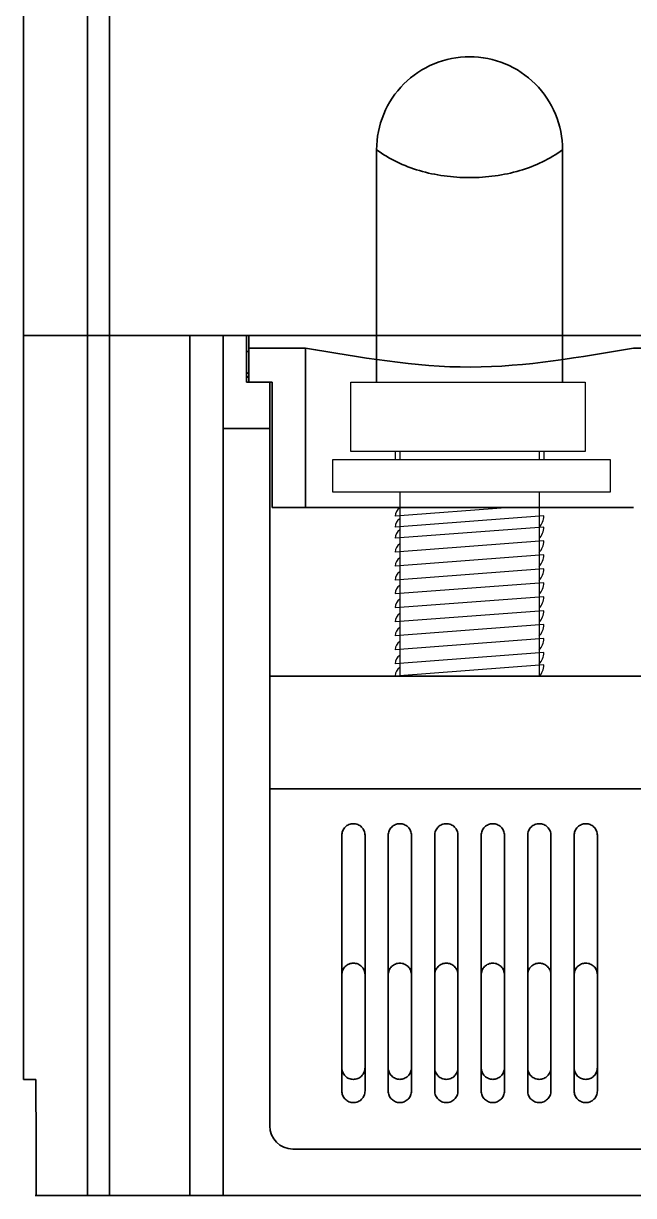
# Model space of a CAD drawing. Header units: millimetres. Extents: x 25 to 865, y 25 to 606.
# Drawn here: x 712.8 to 739, y 56.2 to 106.6 of the extents above; entities that cross this region are included whole.
import ezdxf

# ---------------------------------------------------------------- set-up
doc = ezdxf.new("R2010")
doc.units = ezdxf.units.MM
for name, color, linetype in [('3', 3, 'Continuous'), ('4', 133, 'Continuous'), ('55', 5, 'Continuous')]:
    doc.layers.add(name, color=color, linetype=linetype)

msp = doc.modelspace()

# ---------------------------------------------------------------- linework, layer by layer
at = {"color": 0, "linetype": 'ByBlock', "lineweight": 35}
for p, q in [((712.756, 93.204), (712.756, 145.904)), ((715.517, 56.204), (715.517, 145.904)), ((716.461, 56.204), (716.461, 145.904)), ((727.956, 91.204), (727.956, 101.204)), ((735.956, 91.204), (735.956, 101.204)), ((792.756, 93.204), (712.756, 93.204)), ((780.256, 93.204), (725.256, 93.204))]:
    msp.add_line(p, q, dxfattribs=at)
for points, knots in [([(727.956, 101.204), (727.956, 101.724), (728.164, 102.776), (729.054, 104.106), (730.384, 104.996), (731.435, 105.204), (731.956, 105.204)], [0, 0, 0, 0, 1.560723, 3.121445, 4.682168, 6.24289, 6.24289, 6.24289, 6.24289]), ([(731.956, 105.204), (732.476, 105.204), (733.528, 104.996), (734.857, 104.106), (735.747, 102.776), (735.956, 101.724), (735.956, 101.204)], [0, 0, 0, 0, 1.560723, 3.121445, 4.682168, 6.24289, 6.24289, 6.24289, 6.24289]), ([(727.956, 101.204), (728.225, 101.002), (728.818, 100.646), (729.802, 100.273), (730.859, 100.052), (731.956, 99.978), (733.052, 100.052), (734.11, 100.273), (735.093, 100.646), (735.686, 101.002), (735.956, 101.204)], [0, 0, 0, 0, 1.012314, 2.059029, 3.140808, 4.242998, 5.345189, 6.426967, 7.473683, 8.485997, 8.485997, 8.485997, 8.485997])]:
    msp.add_open_spline(points, degree=3, knots=knots, dxfattribs=at)
at = {"layer": '3', "color": 0, "linetype": 'ByBlock', "lineweight": 35}
for p, q in [((722.456, 93.204), (722.456, 92.668)), ((722.456, 93.204), (783.056, 93.204)), ((724.898, 92.668), (722.456, 92.668)), ((722.456, 92.668), (722.456, 91.204)), ((724.898, 85.805), (724.898, 92.668)), ((745.698, 92.668), (739.013, 92.668)), ((723.356, 91.204), (723.456, 91.204)), ((723.456, 91.204), (723.456, 85.805)), ((723.456, 85.805), (724.898, 85.805))]:
    msp.add_line(p, q, dxfattribs=at)
at = {"layer": '3'}
for p, q in [((726.85, 91.204), (736.931, 91.204)), ((726.85, 88.218), (726.85, 91.204)), ((736.931, 91.204), (736.931, 88.218)), ((736.931, 88.218), (726.85, 88.218)), ((728.756, 88.218), (728.756, 87.877)), ((728.956, 88.218), (728.956, 87.877)), ((734.956, 88.218), (734.956, 87.877)), ((735.156, 88.218), (735.156, 87.877)), ((728.956, 86.463), (728.956, 78.554)), ((734.956, 86.463), (734.956, 78.554)), ((733.699, 85.805), (728.756, 85.434)), ((735.156, 85.449), (728.756, 84.969)), ((735.156, 84.969), (728.756, 84.489)), ((735.156, 84.369), (728.756, 83.889)), ((735.156, 83.769), (728.756, 83.289)), ((735.156, 83.169), (728.756, 82.689)), ((735.156, 82.569), (728.756, 82.089)), ((735.156, 81.969), (728.756, 81.489)), ((735.156, 81.369), (728.756, 80.889)), ((735.156, 80.769), (728.756, 80.289)), ((735.156, 80.169), (728.756, 79.689)), ((735.156, 79.569), (728.756, 79.089)), ((735.156, 79.034), (728.756, 78.554))]:
    msp.add_line(p, q, dxfattribs=at)
msp.add_lwpolyline([(726.071, 87.877), (738, 87.877), (738, 86.463), (726.071, 86.463)], close=True, dxfattribs=at)
for centre, radius, start, end in [((729.17, 85.434), 0.414, 121.1623, 180), ((729.17, 84.969), 0.414, 121.1623, 180), ((734.462, 85.449), 0.693, 314.352, 0), ((729.17, 84.489), 0.414, 121.1623, 180), ((734.462, 84.969), 0.693, 314.352, 0), ((729.17, 83.889), 0.414, 121.1623, 180), ((734.462, 84.369), 0.693, 314.352, 0), ((734.462, 83.769), 0.693, 314.352, 0), ((729.17, 83.289), 0.414, 121.1623, 180), ((729.17, 82.689), 0.414, 121.1623, 180), ((734.462, 83.169), 0.693, 314.352, 0), ((729.17, 82.104), 0.414, 121.1623, 180), ((734.462, 82.569), 0.693, 314.352, 0), ((729.17, 81.504), 0.414, 121.1623, 180), ((734.462, 81.969), 0.693, 314.352, 0), ((729.17, 80.889), 0.414, 121.1623, 180), ((734.462, 81.369), 0.693, 314.352, 0), ((734.462, 80.769), 0.693, 314.352, 0), ((729.17, 80.289), 0.414, 121.1623, 180), ((729.17, 79.689), 0.414, 121.1623, 180), ((734.462, 80.169), 0.693, 314.352, 0), ((729.17, 79.089), 0.414, 121.1623, 180), ((734.462, 79.569), 0.693, 314.352, 0), ((729.17, 78.569), 0.414, 121.1623, 180), ((734.462, 79.034), 0.693, 314.352, 0)]:
    msp.add_arc(centre, radius, start, end, dxfattribs=at)
at = {"layer": '3', "color": 0, "linetype": 'ByBlock', "lineweight": 35}
msp.add_open_spline([(739.013, 92.668), (736.724, 92.286), (734.402, 91.855), (729.601, 91.845), (727.201, 92.284), (724.898, 92.668)], degree=3, knots=[0, 0, 0, 0, 0.5, 0.5, 1, 1, 1, 1], dxfattribs=at)
msp.add_rational_spline([(724.898, 85.805), (729.54, 85.805), (734.371, 85.805), (739.013, 85.805)], [0.989961183242, 0.963981359512, 0.963981359512, 0.989961183242], degree=3, dxfattribs=at)
at = {"layer": '4', "color": 0, "linetype": 'ByBlock', "lineweight": 35}
for p, q in [((712.756, 93.204), (712.756, 61.204)), ((712.756, 93.204), (719.92, 93.204)), ((719.92, 56.204), (719.92, 93.204)), ((719.92, 93.204), (721.356, 93.204)), ((721.356, 93.204), (721.356, 89.204)), ((721.356, 93.204), (722.356, 93.204)), ((722.356, 93.204), (722.356, 91.204)), ((722.356, 93.204), (722.456, 93.204)), ((723.356, 91.204), (722.356, 91.204)), ((723.356, 89.204), (723.356, 91.204)), ((721.356, 89.204), (721.356, 56.204)), ((721.356, 89.204), (723.356, 89.204)), ((723.356, 89.204), (723.356, 59.204)), ((726.456, 60.704), (726.456, 71.704)), ((727.456, 71.704), (727.456, 60.704)), ((728.456, 60.704), (728.456, 71.704)), ((729.456, 71.704), (729.456, 60.704)), ((730.456, 60.704), (730.456, 71.704)), ((731.456, 71.704), (731.456, 60.704)), ((732.456, 60.704), (732.456, 71.704)), ((733.456, 71.704), (733.456, 60.704)), ((734.456, 60.704), (734.456, 71.704)), ((735.456, 71.704), (735.456, 60.704)), ((736.456, 60.704), (736.456, 71.704)), ((737.456, 71.704), (737.456, 60.704)), ((713.293, 61.204), (712.756, 61.204)), ((724.356, 58.204), (739.556, 58.204)), ((719.92, 56.204), (713.306, 56.204)), ((721.356, 56.204), (719.92, 56.204)), ((784.156, 56.204), (721.356, 56.204))]:
    msp.add_line(p, q, dxfattribs=at)
at = {"layer": '4', "color": 0, "linetype": 'ByBlock', "lineweight": 35, "extrusion": (0, 0, -1)}
msp.add_arc((-724.356, 59.204), 1, 270, 0, dxfattribs=at)
at = {"layer": '4', "color": 0, "linetype": 'ByBlock', "lineweight": 35}
for points in [[(723.356, 78.554), (728.971, 78.554), (734.94, 78.554), (740.556, 78.554)], [(740.556, 73.704), (734.94, 73.704), (728.971, 73.704), (723.356, 73.704)]]:
    msp.add_rational_spline(points, [1, 0.960635087259, 0.960635087259, 1], degree=3, dxfattribs=at)
for points, knots in [([(727.456, 71.704), (727.456, 71.738), (727.452, 71.771), (727.439, 71.835), (727.429, 71.867), (727.404, 71.928), (727.388, 71.957), (727.351, 72.012), (727.33, 72.037), (727.26, 72.106), (727.204, 72.143), (727.114, 72.179), (727.083, 72.189), (727.019, 72.201), (726.987, 72.204), (726.923, 72.204), (726.89, 72.201), (726.827, 72.188), (726.796, 72.179), (726.736, 72.155), (726.707, 72.139), (726.653, 72.103), (726.628, 72.083), (726.581, 72.037), (726.56, 72.012), (726.523, 71.957), (726.507, 71.928), (726.482, 71.867), (726.472, 71.836), (726.459, 71.771), (726.456, 71.738), (726.456, 71.704)], [0, 0, 0, 0, 0.0625, 0.0625, 0.125, 0.125, 0.1875, 0.1875, 0.25, 0.25, 0.375, 0.375, 0.4375, 0.4375, 0.5, 0.5, 0.5625, 0.5625, 0.625, 0.625, 0.6875, 0.6875, 0.75, 0.75, 0.8125, 0.8125, 0.875, 0.875, 0.9375, 0.9375, 1, 1, 1, 1]), ([(729.456, 71.704), (729.456, 71.737), (729.452, 71.77), (729.44, 71.834), (729.43, 71.866), (729.405, 71.927), (729.389, 71.956), (729.353, 72.01), (729.331, 72.036), (729.262, 72.105), (729.206, 72.142), (729.086, 72.191), (729.02, 72.204), (728.923, 72.204), (728.89, 72.201), (728.826, 72.188), (728.795, 72.179), (728.735, 72.154), (728.706, 72.138), (728.652, 72.102), (728.626, 72.082), (728.58, 72.035), (728.559, 72.01), (728.522, 71.956), (728.507, 71.927), (728.481, 71.866), (728.472, 71.835), (728.459, 71.771), (728.456, 71.737), (728.456, 71.704)], [0, 0, 0, 0, 0.0625, 0.0625, 0.125, 0.125, 0.1875, 0.1875, 0.25, 0.25, 0.375, 0.375, 0.5, 0.5, 0.5625, 0.5625, 0.625, 0.625, 0.6875, 0.6875, 0.75, 0.75, 0.8125, 0.8125, 0.875, 0.875, 0.9375, 0.9375, 1, 1, 1, 1]), ([(731.456, 71.704), (731.456, 71.737), (731.452, 71.77), (731.44, 71.834), (731.43, 71.865), (731.405, 71.926), (731.39, 71.955), (731.353, 72.009), (731.332, 72.035), (731.263, 72.104), (731.207, 72.141), (731.087, 72.191), (731.021, 72.204), (730.923, 72.204), (730.89, 72.201), (730.826, 72.188), (730.795, 72.179), (730.734, 72.154), (730.705, 72.138), (730.651, 72.102), (730.626, 72.081), (730.579, 72.035), (730.558, 72.009), (730.522, 71.955), (730.506, 71.926), (730.481, 71.866), (730.472, 71.834), (730.459, 71.77), (730.456, 71.737), (730.456, 71.704)], [0, 0, 0, 0, 0.0625, 0.0625, 0.125, 0.125, 0.1875, 0.1875, 0.25, 0.25, 0.375, 0.375, 0.5, 0.5, 0.5625, 0.5625, 0.625, 0.625, 0.6875, 0.6875, 0.75, 0.75, 0.8125, 0.8125, 0.875, 0.875, 0.9375, 0.9375, 1, 1, 1, 1]), ([(733.456, 71.704), (733.456, 71.737), (733.452, 71.77), (733.44, 71.834), (733.43, 71.866), (733.405, 71.926), (733.389, 71.955), (733.353, 72.009), (733.332, 72.035), (733.263, 72.104), (733.207, 72.141), (733.087, 72.191), (733.021, 72.204), (732.923, 72.204), (732.89, 72.201), (732.826, 72.188), (732.795, 72.179), (732.734, 72.154), (732.705, 72.138), (732.651, 72.102), (732.626, 72.081), (732.579, 72.035), (732.558, 72.009), (732.522, 71.955), (732.506, 71.926), (732.481, 71.865), (732.472, 71.834), (732.459, 71.77), (732.456, 71.737), (732.456, 71.704)], [0, 0, 0, 0, 0.0625, 0.0625, 0.125, 0.125, 0.1875, 0.1875, 0.25, 0.25, 0.375, 0.375, 0.5, 0.5, 0.5625, 0.5625, 0.625, 0.625, 0.6875, 0.6875, 0.75, 0.75, 0.8125, 0.8125, 0.875, 0.875, 0.9375, 0.9375, 1, 1, 1, 1]), ([(735.456, 71.704), (735.456, 71.737), (735.452, 71.77), (735.439, 71.834), (735.43, 71.866), (735.405, 71.927), (735.389, 71.956), (735.353, 72.01), (735.331, 72.036), (735.262, 72.105), (735.206, 72.142), (735.086, 72.191), (735.021, 72.204), (734.924, 72.204), (734.891, 72.201), (734.827, 72.188), (734.796, 72.179), (734.735, 72.154), (734.706, 72.139), (734.652, 72.103), (734.626, 72.082), (734.58, 72.035), (734.559, 72.01), (734.522, 71.956), (734.507, 71.927), (734.481, 71.866), (734.472, 71.835), (734.459, 71.771), (734.456, 71.737), (734.456, 71.704)], [0, 0, 0, 0, 0.0625, 0.0625, 0.125, 0.125, 0.1875, 0.1875, 0.25, 0.25, 0.375, 0.375, 0.5, 0.5, 0.5625, 0.5625, 0.625, 0.625, 0.6875, 0.6875, 0.75, 0.75, 0.8125, 0.8125, 0.875, 0.875, 0.9375, 0.9375, 1, 1, 1, 1]), ([(737.456, 71.704), (737.456, 71.738), (737.452, 71.771), (737.439, 71.835), (737.429, 71.867), (737.404, 71.928), (737.388, 71.957), (737.351, 72.012), (737.33, 72.037), (737.261, 72.106), (737.205, 72.142), (737.116, 72.179), (737.084, 72.188), (737.021, 72.201), (736.989, 72.204), (736.924, 72.204), (736.891, 72.201), (736.828, 72.189), (736.797, 72.18), (736.737, 72.155), (736.708, 72.14), (736.653, 72.104), (736.628, 72.083), (736.581, 72.037), (736.56, 72.012), (736.523, 71.958), (736.507, 71.928), (736.482, 71.867), (736.472, 71.836), (736.459, 71.771), (736.456, 71.738), (736.456, 71.704)], [0, 0, 0, 0, 0.0625, 0.0625, 0.125, 0.125, 0.1875, 0.1875, 0.25, 0.25, 0.375, 0.375, 0.4375, 0.4375, 0.5, 0.5, 0.5625, 0.5625, 0.625, 0.625, 0.6875, 0.6875, 0.75, 0.75, 0.8125, 0.8125, 0.875, 0.875, 0.9375, 0.9375, 1, 1, 1, 1]), ([(726.456, 65.704), (726.456, 65.738), (726.459, 65.771), (726.472, 65.836), (726.482, 65.867), (726.507, 65.928), (726.523, 65.958), (726.56, 66.012), (726.581, 66.037), (726.628, 66.083), (726.653, 66.103), (726.707, 66.139), (726.736, 66.154), (726.796, 66.179), (726.826, 66.188), (726.89, 66.201), (726.922, 66.204), (726.987, 66.204), (727.019, 66.201), (727.082, 66.189), (727.114, 66.18), (727.204, 66.143), (727.26, 66.106), (727.33, 66.038), (727.351, 66.012), (727.388, 65.958), (727.404, 65.929), (727.429, 65.868), (727.439, 65.835), (727.452, 65.771), (727.456, 65.738), (727.456, 65.704)], [0, 0, 0, 0, 0.0625, 0.0625, 0.125, 0.125, 0.1875, 0.1875, 0.25, 0.25, 0.3125, 0.3125, 0.375, 0.375, 0.4375, 0.4375, 0.5, 0.5, 0.5625, 0.5625, 0.625, 0.625, 0.75, 0.75, 0.8125, 0.8125, 0.875, 0.875, 0.9375, 0.9375, 1, 1, 1, 1]), ([(728.456, 65.704), (728.456, 65.737), (728.459, 65.771), (728.472, 65.835), (728.481, 65.866), (728.507, 65.927), (728.522, 65.956), (728.559, 66.01), (728.579, 66.035), (728.626, 66.082), (728.651, 66.102), (728.705, 66.138), (728.735, 66.154), (728.795, 66.179), (728.826, 66.188), (728.89, 66.201), (728.923, 66.204), (729.02, 66.204), (729.085, 66.191), (729.206, 66.142), (729.262, 66.105), (729.331, 66.036), (729.352, 66.01), (729.389, 65.956), (729.404, 65.927), (729.43, 65.866), (729.439, 65.834), (729.452, 65.77), (729.456, 65.737), (729.456, 65.704)], [0, 0, 0, 0, 0.0625, 0.0625, 0.125, 0.125, 0.1875, 0.1875, 0.25, 0.25, 0.3125, 0.3125, 0.375, 0.375, 0.4375, 0.4375, 0.5, 0.5, 0.625, 0.625, 0.75, 0.75, 0.8125, 0.8125, 0.875, 0.875, 0.9375, 0.9375, 1, 1, 1, 1]), ([(730.456, 65.704), (730.456, 65.737), (730.459, 65.77), (730.472, 65.834), (730.481, 65.865), (730.506, 65.926), (730.522, 65.955), (730.558, 66.009), (730.579, 66.035), (730.626, 66.081), (730.651, 66.102), (730.705, 66.138), (730.734, 66.154), (730.795, 66.179), (730.826, 66.188), (730.89, 66.201), (730.923, 66.204), (731.021, 66.204), (731.086, 66.191), (731.207, 66.142), (731.263, 66.104), (731.332, 66.035), (731.353, 66.009), (731.389, 65.955), (731.405, 65.926), (731.43, 65.866), (731.44, 65.834), (731.452, 65.77), (731.456, 65.737), (731.456, 65.704)], [0, 0, 0, 0, 0.0625, 0.0625, 0.125, 0.125, 0.1875, 0.1875, 0.25, 0.25, 0.3125, 0.3125, 0.375, 0.375, 0.4375, 0.4375, 0.5, 0.5, 0.625, 0.625, 0.75, 0.75, 0.8125, 0.8125, 0.875, 0.875, 0.9375, 0.9375, 1, 1, 1, 1]), ([(732.456, 65.704), (732.456, 65.737), (732.459, 65.77), (732.472, 65.834), (732.481, 65.865), (732.506, 65.926), (732.522, 65.955), (732.558, 66.009), (732.579, 66.035), (732.648, 66.104), (732.704, 66.141), (732.824, 66.191), (732.89, 66.204), (732.988, 66.204), (733.021, 66.201), (733.085, 66.188), (733.116, 66.179), (733.177, 66.154), (733.206, 66.138), (733.26, 66.102), (733.285, 66.081), (733.332, 66.035), (733.353, 66.01), (733.389, 65.955), (733.405, 65.926), (733.43, 65.866), (733.439, 65.834), (733.452, 65.77), (733.456, 65.737), (733.456, 65.704)], [0, 0, 0, 0, 0.0625, 0.0625, 0.125, 0.125, 0.1875, 0.1875, 0.25, 0.25, 0.375, 0.375, 0.5, 0.5, 0.5625, 0.5625, 0.625, 0.625, 0.6875, 0.6875, 0.75, 0.75, 0.8125, 0.8125, 0.875, 0.875, 0.9375, 0.9375, 1, 1, 1, 1]), ([(734.456, 65.704), (734.456, 65.737), (734.459, 65.77), (734.472, 65.834), (734.481, 65.866), (734.507, 65.927), (734.522, 65.956), (734.559, 66.01), (734.58, 66.036), (734.649, 66.105), (734.705, 66.142), (734.825, 66.191), (734.891, 66.204), (734.988, 66.204), (735.021, 66.201), (735.085, 66.188), (735.116, 66.179), (735.176, 66.154), (735.206, 66.138), (735.26, 66.103), (735.285, 66.082), (735.332, 66.036), (735.352, 66.01), (735.389, 65.956), (735.405, 65.927), (735.43, 65.866), (735.439, 65.835), (735.452, 65.771), (735.456, 65.737), (735.456, 65.704)], [0, 0, 0, 0, 0.0625, 0.0625, 0.125, 0.125, 0.1875, 0.1875, 0.25, 0.25, 0.375, 0.375, 0.5, 0.5, 0.5625, 0.5625, 0.625, 0.625, 0.6875, 0.6875, 0.75, 0.75, 0.8125, 0.8125, 0.875, 0.875, 0.9375, 0.9375, 1, 1, 1, 1]), ([(736.456, 65.704), (736.456, 65.738), (736.459, 65.771), (736.472, 65.835), (736.482, 65.868), (736.508, 65.928), (736.523, 65.957), (736.56, 66.012), (736.582, 66.038), (736.651, 66.106), (736.707, 66.143), (736.797, 66.18), (736.829, 66.189), (736.892, 66.201), (736.924, 66.204), (736.989, 66.204), (737.021, 66.201), (737.085, 66.188), (737.115, 66.179), (737.175, 66.155), (737.204, 66.139), (737.258, 66.104), (737.283, 66.083), (737.354, 66.014), (737.391, 65.959), (737.429, 65.867), (737.439, 65.836), (737.452, 65.771), (737.456, 65.738), (737.456, 65.704)], [0, 0, 0, 0, 0.0625, 0.0625, 0.125, 0.125, 0.1875, 0.1875, 0.25, 0.25, 0.375, 0.375, 0.4375, 0.4375, 0.5, 0.5, 0.5625, 0.5625, 0.625, 0.625, 0.6875, 0.6875, 0.75, 0.75, 0.875, 0.875, 0.9375, 0.9375, 1, 1, 1, 1]), ([(726.456, 61.704), (726.456, 61.671), (726.459, 61.638), (726.472, 61.573), (726.482, 61.541), (726.507, 61.48), (726.523, 61.451), (726.56, 61.397), (726.581, 61.371), (726.651, 61.303), (726.706, 61.266), (726.796, 61.229), (726.827, 61.22), (726.89, 61.207), (726.922, 61.204), (726.987, 61.204), (727.019, 61.207), (727.083, 61.22), (727.114, 61.229), (727.174, 61.253), (727.203, 61.269), (727.257, 61.304), (727.283, 61.325), (727.33, 61.371), (727.351, 61.396), (727.388, 61.451), (727.404, 61.48), (727.429, 61.541), (727.439, 61.572), (727.452, 61.637), (727.456, 61.671), (727.456, 61.704)], [0, 0, 0, 0, 0.0625, 0.0625, 0.125, 0.125, 0.1875, 0.1875, 0.25, 0.25, 0.375, 0.375, 0.4375, 0.4375, 0.5, 0.5, 0.5625, 0.5625, 0.625, 0.625, 0.6875, 0.6875, 0.75, 0.75, 0.8125, 0.8125, 0.875, 0.875, 0.9375, 0.9375, 1, 1, 1, 1]), ([(728.456, 61.704), (728.456, 61.671), (728.459, 61.638), (728.472, 61.574), (728.481, 61.542), (728.507, 61.482), (728.522, 61.453), (728.559, 61.399), (728.58, 61.373), (728.649, 61.304), (728.705, 61.267), (728.824, 61.217), (728.89, 61.204), (728.987, 61.204), (729.02, 61.207), (729.084, 61.22), (729.115, 61.229), (729.176, 61.254), (729.205, 61.27), (729.259, 61.306), (729.285, 61.326), (729.331, 61.373), (729.352, 61.398), (729.389, 61.452), (729.404, 61.481), (729.43, 61.542), (729.439, 61.574), (729.452, 61.638), (729.456, 61.671), (729.456, 61.704)], [0, 0, 0, 0, 0.0625, 0.0625, 0.125, 0.125, 0.1875, 0.1875, 0.25, 0.25, 0.375, 0.375, 0.5, 0.5, 0.5625, 0.5625, 0.625, 0.625, 0.6875, 0.6875, 0.75, 0.75, 0.8125, 0.8125, 0.875, 0.875, 0.9375, 0.9375, 1, 1, 1, 1]), ([(730.456, 61.704), (730.456, 61.671), (730.459, 61.639), (730.472, 61.575), (730.481, 61.543), (730.506, 61.482), (730.522, 61.454), (730.558, 61.399), (730.579, 61.374), (730.648, 61.305), (730.704, 61.267), (730.824, 61.217), (730.89, 61.204), (730.988, 61.204), (731.021, 61.207), (731.085, 61.22), (731.116, 61.23), (731.177, 61.255), (731.206, 61.27), (731.26, 61.306), (731.285, 61.327), (731.332, 61.374), (731.353, 61.399), (731.389, 61.453), (731.405, 61.482), (731.43, 61.543), (731.439, 61.574), (731.452, 61.638), (731.456, 61.671), (731.456, 61.704)], [0, 0, 0, 0, 0.0625, 0.0625, 0.125, 0.125, 0.1875, 0.1875, 0.25, 0.25, 0.375, 0.375, 0.5, 0.5, 0.5625, 0.5625, 0.625, 0.625, 0.6875, 0.6875, 0.75, 0.75, 0.8125, 0.8125, 0.875, 0.875, 0.9375, 0.9375, 1, 1, 1, 1]), ([(732.456, 61.704), (732.456, 61.671), (732.459, 61.639), (732.472, 61.575), (732.481, 61.543), (732.506, 61.482), (732.522, 61.454), (732.558, 61.399), (732.579, 61.374), (732.648, 61.304), (732.704, 61.267), (732.825, 61.217), (732.89, 61.204), (732.988, 61.204), (733.021, 61.207), (733.085, 61.22), (733.116, 61.23), (733.177, 61.255), (733.206, 61.27), (733.26, 61.306), (733.286, 61.327), (733.332, 61.374), (733.353, 61.399), (733.389, 61.453), (733.405, 61.482), (733.43, 61.543), (733.439, 61.574), (733.452, 61.638), (733.456, 61.671), (733.456, 61.704)], [0, 0, 0, 0, 0.0625, 0.0625, 0.125, 0.125, 0.1875, 0.1875, 0.25, 0.25, 0.375, 0.375, 0.5, 0.5, 0.5625, 0.5625, 0.625, 0.625, 0.6875, 0.6875, 0.75, 0.75, 0.8125, 0.8125, 0.875, 0.875, 0.9375, 0.9375, 1, 1, 1, 1]), ([(734.456, 61.704), (734.456, 61.671), (734.459, 61.638), (734.472, 61.574), (734.481, 61.542), (734.507, 61.482), (734.522, 61.453), (734.559, 61.398), (734.58, 61.373), (734.649, 61.304), (734.705, 61.267), (734.825, 61.217), (734.891, 61.204), (734.988, 61.204), (735.021, 61.208), (735.085, 61.22), (735.116, 61.23), (735.176, 61.254), (735.206, 61.27), (735.26, 61.306), (735.285, 61.327), (735.332, 61.373), (735.352, 61.398), (735.389, 61.452), (735.405, 61.482), (735.43, 61.542), (735.439, 61.574), (735.452, 61.638), (735.456, 61.671), (735.456, 61.704)], [0, 0, 0, 0, 0.0625, 0.0625, 0.125, 0.125, 0.1875, 0.1875, 0.25, 0.25, 0.375, 0.375, 0.5, 0.5, 0.5625, 0.5625, 0.625, 0.625, 0.6875, 0.6875, 0.75, 0.75, 0.8125, 0.8125, 0.875, 0.875, 0.9375, 0.9375, 1, 1, 1, 1]), ([(736.456, 61.704), (736.456, 61.671), (736.459, 61.638), (736.472, 61.573), (736.482, 61.541), (736.508, 61.48), (736.523, 61.451), (736.56, 61.397), (736.582, 61.371), (736.651, 61.302), (736.707, 61.266), (736.797, 61.229), (736.829, 61.22), (736.892, 61.207), (736.924, 61.204), (736.989, 61.204), (737.021, 61.208), (737.084, 61.22), (737.115, 61.229), (737.175, 61.254), (737.204, 61.269), (737.258, 61.305), (737.283, 61.325), (737.354, 61.395), (737.391, 61.449), (737.429, 61.541), (737.439, 61.573), (737.452, 61.637), (737.456, 61.671), (737.456, 61.704)], [0, 0, 0, 0, 0.0625, 0.0625, 0.125, 0.125, 0.1875, 0.1875, 0.25, 0.25, 0.375, 0.375, 0.4375, 0.4375, 0.5, 0.5, 0.5625, 0.5625, 0.625, 0.625, 0.6875, 0.6875, 0.75, 0.75, 0.875, 0.875, 0.9375, 0.9375, 1, 1, 1, 1]), ([(726.456, 60.704), (726.456, 60.671), (726.459, 60.638), (726.472, 60.573), (726.482, 60.541), (726.507, 60.48), (726.523, 60.452), (726.56, 60.397), (726.581, 60.372), (726.65, 60.303), (726.706, 60.266), (726.795, 60.23), (726.827, 60.22), (726.89, 60.208), (726.922, 60.204), (726.987, 60.204), (727.02, 60.207), (727.083, 60.22), (727.114, 60.229), (727.174, 60.253), (727.203, 60.269), (727.258, 60.305), (727.283, 60.325), (727.33, 60.371), (727.351, 60.397), (727.388, 60.451), (727.404, 60.48), (727.429, 60.541), (727.439, 60.573), (727.452, 60.637), (727.456, 60.671), (727.456, 60.704)], [0, 0, 0, 0, 0.0625, 0.0625, 0.125, 0.125, 0.1875, 0.1875, 0.25, 0.25, 0.375, 0.375, 0.4375, 0.4375, 0.5, 0.5, 0.5625, 0.5625, 0.625, 0.625, 0.6875, 0.6875, 0.75, 0.75, 0.8125, 0.8125, 0.875, 0.875, 0.9375, 0.9375, 1, 1, 1, 1]), ([(728.456, 60.704), (728.456, 60.671), (728.459, 60.638), (728.472, 60.574), (728.481, 60.542), (728.507, 60.482), (728.522, 60.453), (728.559, 60.399), (728.58, 60.373), (728.649, 60.304), (728.705, 60.267), (728.795, 60.23), (728.826, 60.22), (728.89, 60.208), (728.922, 60.204), (728.987, 60.204), (729.02, 60.207), (729.084, 60.22), (729.115, 60.229), (729.176, 60.254), (729.205, 60.27), (729.259, 60.306), (729.285, 60.326), (729.331, 60.373), (729.352, 60.398), (729.389, 60.452), (729.405, 60.482), (729.43, 60.542), (729.439, 60.574), (729.452, 60.638), (729.456, 60.671), (729.456, 60.704)], [0, 0, 0, 0, 0.0625, 0.0625, 0.125, 0.125, 0.1875, 0.1875, 0.25, 0.25, 0.375, 0.375, 0.4375, 0.4375, 0.5, 0.5, 0.5625, 0.5625, 0.625, 0.625, 0.6875, 0.6875, 0.75, 0.75, 0.8125, 0.8125, 0.875, 0.875, 0.9375, 0.9375, 1, 1, 1, 1]), ([(730.456, 60.704), (730.456, 60.671), (730.459, 60.639), (730.472, 60.575), (730.481, 60.543), (730.506, 60.482), (730.522, 60.454), (730.558, 60.399), (730.579, 60.374), (730.648, 60.305), (730.704, 60.267), (730.824, 60.217), (730.89, 60.204), (730.988, 60.204), (731.021, 60.207), (731.085, 60.22), (731.116, 60.23), (731.177, 60.255), (731.206, 60.27), (731.26, 60.306), (731.285, 60.327), (731.332, 60.374), (731.353, 60.399), (731.389, 60.453), (731.405, 60.482), (731.43, 60.543), (731.439, 60.574), (731.452, 60.638), (731.456, 60.671), (731.456, 60.704)], [0, 0, 0, 0, 0.0625, 0.0625, 0.125, 0.125, 0.1875, 0.1875, 0.25, 0.25, 0.375, 0.375, 0.5, 0.5, 0.5625, 0.5625, 0.625, 0.625, 0.6875, 0.6875, 0.75, 0.75, 0.8125, 0.8125, 0.875, 0.875, 0.9375, 0.9375, 1, 1, 1, 1]), ([(732.456, 60.704), (732.456, 60.671), (732.459, 60.639), (732.472, 60.575), (732.481, 60.543), (732.506, 60.482), (732.522, 60.454), (732.558, 60.399), (732.579, 60.373), (732.649, 60.304), (732.705, 60.267), (732.825, 60.217), (732.891, 60.204), (732.989, 60.204), (733.022, 60.208), (733.086, 60.22), (733.117, 60.23), (733.177, 60.255), (733.206, 60.27), (733.261, 60.307), (733.286, 60.327), (733.332, 60.374), (733.353, 60.399), (733.389, 60.453), (733.405, 60.483), (733.43, 60.543), (733.439, 60.574), (733.452, 60.638), (733.456, 60.671), (733.456, 60.704)], [0, 0, 0, 0, 0.0625, 0.0625, 0.125, 0.125, 0.1875, 0.1875, 0.25, 0.25, 0.375, 0.375, 0.5, 0.5, 0.5625, 0.5625, 0.625, 0.625, 0.6875, 0.6875, 0.75, 0.75, 0.8125, 0.8125, 0.875, 0.875, 0.9375, 0.9375, 1, 1, 1, 1]), ([(734.456, 60.704), (734.456, 60.671), (734.459, 60.638), (734.472, 60.574), (734.481, 60.542), (734.507, 60.482), (734.522, 60.453), (734.559, 60.398), (734.58, 60.373), (734.65, 60.304), (734.705, 60.266), (734.826, 60.217), (734.891, 60.204), (734.989, 60.204), (735.022, 60.208), (735.085, 60.22), (735.116, 60.23), (735.177, 60.255), (735.206, 60.27), (735.26, 60.306), (735.285, 60.327), (735.332, 60.373), (735.353, 60.399), (735.389, 60.453), (735.405, 60.482), (735.43, 60.542), (735.439, 60.574), (735.452, 60.638), (735.456, 60.671), (735.456, 60.704)], [0, 0, 0, 0, 0.0625, 0.0625, 0.125, 0.125, 0.1875, 0.1875, 0.25, 0.25, 0.375, 0.375, 0.5, 0.5, 0.5625, 0.5625, 0.625, 0.625, 0.6875, 0.6875, 0.75, 0.75, 0.8125, 0.8125, 0.875, 0.875, 0.9375, 0.9375, 1, 1, 1, 1]), ([(736.456, 60.704), (736.456, 60.671), (736.459, 60.638), (736.472, 60.573), (736.482, 60.541), (736.507, 60.48), (736.523, 60.451), (736.56, 60.397), (736.581, 60.371), (736.651, 60.302), (736.707, 60.266), (736.797, 60.229), (736.829, 60.22), (736.892, 60.207), (736.924, 60.204), (736.989, 60.204), (737.022, 60.208), (737.085, 60.22), (737.116, 60.229), (737.176, 60.254), (737.205, 60.269), (737.259, 60.305), (737.284, 60.326), (737.331, 60.372), (737.351, 60.397), (737.388, 60.451), (737.404, 60.48), (737.43, 60.541), (737.439, 60.573), (737.452, 60.637), (737.456, 60.671), (737.456, 60.704)], [0, 0, 0, 0, 0.0625, 0.0625, 0.125, 0.125, 0.1875, 0.1875, 0.25, 0.25, 0.375, 0.375, 0.4375, 0.4375, 0.5, 0.5, 0.5625, 0.5625, 0.625, 0.625, 0.6875, 0.6875, 0.75, 0.75, 0.8125, 0.8125, 0.875, 0.875, 0.9375, 0.9375, 1, 1, 1, 1])]:
    msp.add_open_spline(points, degree=3, knots=knots, dxfattribs=at)
msp.add_open_spline([(713.293, 61.204), (713.297, 59.538), (713.302, 57.871), (713.306, 56.204)], degree=3, dxfattribs=at)
at = {"layer": '55', "color": 0, "linetype": 'ByBlock', "lineweight": 35}
for p, q in [((722.456, 92.527), (722.356, 92.527)), ((722.456, 92.523), (722.356, 92.523)), ((713.307, 56.204), (713.255, 56.204))]:
    msp.add_line(p, q, dxfattribs=at)
msp.add_arc((724.056, 89.904), 2.25, 135.328, 139.0762, dxfattribs=at)
msp.add_open_spline([(722.45, 91.611), (722.411, 91.596), (722.374, 91.58), (722.338, 91.565)], degree=3, dxfattribs=at)

doc.saveas('drawing.dxf')
